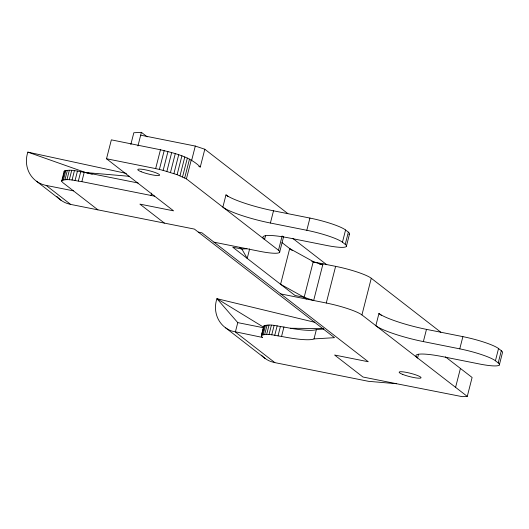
<?xml version="1.0" encoding="UTF-8"?>
<svg xmlns="http://www.w3.org/2000/svg" width="529" height="529" viewBox="0 0 529 529"><rect width="100%" height="100%" fill="white"/><g stroke="black" fill="none" stroke-linecap="round" stroke-linejoin="round"><path stroke-width="0.79" d="M314.821 322.313L216.923 298.673A27.369 25.551 -52.2 0 0 231.788 331.042L262.582 337.456L261.729 336.656L261.471 335.393C267.78 332.939 275.054 335.723 281.547 336.437A49.071 7.426 14.3 0 0 314.008 338.91L334.507 337.674L194.407 229.09L97.938 209.854L62.885 182.67L61.655 181.183L61.767 180.614C68.082 178.161 75.349 180.938 81.843 181.652L154.66 196.186L173.572 210.846L139.894 204.121L164.374 223.093M138.135 183.008L84.243 172.256C77.743 171.541 70.476 168.758 64.168 171.211L64.426 172.474M323.781 329.064L316.402 329.514A49.071 7.426 14.3 0 1 283.941 327.034C277.447 326.32 270.18 323.543 263.865 325.996L261.352 335.968M61.655 181.183L64.168 171.211M62.369 180.171L64.763 170.768M63.447 179.86L65.841 170.464M64.981 179.695L67.375 170.298M66.945 179.675L69.345 170.272M69.312 179.794L71.706 170.398M72.03 180.065L74.43 170.662M75.065 180.468L77.459 171.065M78.352 180.997L80.752 171.601M81.843 181.652L84.243 172.256L92.238 174.246M130.828 144.496L133.824 132.753L141.408 132.343L147.221 136.852M137.937 145.971L141.408 132.343M160.459 149.773L111.361 139.854L106.508 158.76L155.658 168.599L160.459 149.773C174.504 153.231 189.6 156.425 200.279 166.999L204.809 149.238L195.3 146.064L140.688 135.166M151.023 195.459L151.618 193.111M155.658 168.599L159.394 169.452L164.195 150.626M282.149 235.908L278.492 250.257L186.42 178.875L177.109 174.689L163.157 170.391L167.951 151.565M166.873 171.403L171.674 152.583M170.483 172.474L175.278 153.648M173.915 173.572L178.709 154.746M177.109 174.689L181.903 155.863M180.005 175.793L184.806 156.968M182.551 176.878L187.352 158.052M184.7 177.909L189.501 159.084M186.42 178.875L191.214 160.056M191.564 160.73L195.3 146.064M225.976 194.917L222.861 207.137A39.258 5.938 14.3 0 0 270.398 223.026L306.807 230.294A29.445 4.457 14.3 0 1 342.455 242.209L345.239 244.365L348.353 232.145L345.569 229.983A29.445 4.457 14.3 0 0 309.921 218.067L273.513 210.806A39.258 5.938 14.3 0 1 225.976 194.917L227.933 196.431M249.642 248.894L247.215 258.416L241.859 249.027L239.63 247.301M263.574 327.193L216.923 298.673L237.766 322.624L235.365 332.02L274.862 362.63L368.521 381.323L396.638 383.737L462.214 396.657L467.272 396.386L472.106 377.475L445.458 356.877M265.558 235.656L264.586 239.472A39.258 5.938 14.3 0 1 289.866 238.116L326.274 245.383A29.445 4.457 14.3 0 0 345.239 244.365M270.398 223.026L273.513 210.806M279.61 252.313L283.67 236.37M261.471 335.393L263.865 325.996M262.073 334.95L264.467 325.553M263.144 334.645L265.545 325.242M264.685 334.48L267.079 325.077M266.649 334.454L269.043 325.057M269.01 334.579L271.41 325.176M271.734 334.844L274.128 325.441M274.763 335.247L277.156 325.844M278.056 335.783L280.449 326.38M306.807 230.294L309.921 218.067M281.547 336.437L283.941 327.034M323.007 263.826L313.657 300.492L304.155 297.311L313.261 261.591L289.694 248.564L280.588 284.285L304.155 297.311L306.377 299.037M314.008 338.91L316.402 329.514M280.767 293.926L326.274 303.011L335.624 266.345L312.632 261.756M342.455 242.209L345.569 229.983M346.35 246.421L349.464 234.202M467.272 396.386L361.929 314.927L371.272 278.261A29.445 4.45 14.3 0 0 335.624 266.345M378.949 313.485L375.835 325.705A39.258 5.938 14.3 0 0 423.365 341.589L459.774 348.856A29.445 4.457 14.3 0 1 495.422 360.771L498.206 362.927L501.32 350.707L498.536 348.551A29.445 4.457 14.3 0 0 462.888 336.636L426.48 329.369A39.258 5.938 14.3 0 1 378.949 313.485L381.554 315.502M418.525 354.218L417.553 358.04A39.258 5.938 14.3 0 1 442.839 356.685L479.241 363.945A29.445 4.457 14.3 0 0 498.206 362.927M423.365 341.589L426.48 329.369M459.774 348.856L462.888 336.636M495.422 360.771L498.536 348.551M499.323 364.99L502.438 352.77A29.445 4.457 14.3 0 0 501.32 350.707M455.548 387.486L460.422 368.422M246.911 248.756L241.859 249.027L232.753 247.208L295.05 295.499L304.155 297.311M290.408 328.264L323.245 328.549M129.532 176.329L85.619 172.553L27.852 152.127A27.369 25.551 -52.2 0 0 46.149 185.414L70.635 204.406L97.938 209.854M46.149 185.414L73.452 190.863M198.302 232.105L201.946 232.833L368.27 361.743L334.593 355.025L362.96 377.012L396.638 383.737M311.74 261.286L322.763 264.764L319.529 264.123M214.014 242.189L259.527 251.275A29.445 4.457 14.3 0 0 278.492 250.257M237.766 322.624L263.369 327.729M326.274 303.011L329.911 303.785A29.445 4.444 14.3 0 1 361.929 314.927M27.852 152.127L126.411 173.433M159.394 169.452L163.157 170.391M274.862 362.63L271.344 361.697A27.369 25.551 -52.2 0 1 261.445 355.157M70.635 204.406L67.209 203.48A27.369 25.551 -52.2 0 1 56.848 196.411M198.818 166.509L200.279 166.999M204.809 149.238L287.836 213.59M371.272 278.261L440.829 332.232M292.835 238.453L326.75 264.738M281.99 242.593L292.206 250.515M36.481 181.242L60.974 200.227M225.552 327.788L265.108 358.444M106.508 158.76L154.66 196.186M348.353 232.145A29.445 4.457 14.3 0 1 348.862 234.645M402.754 374.439A11.288 1.706 14.3 0 0 420.82 377.99A11.288 1.706 14.3 0 0 406.808 372.462A11.288 1.706 14.3 0 0 402.754 374.439M141.217 171.753A11.288 1.706 14.3 0 0 159.348 175.377A11.288 1.706 14.3 0 0 145.482 169.849A11.288 1.706 14.3 0 0 141.217 171.753"/></g></svg>
